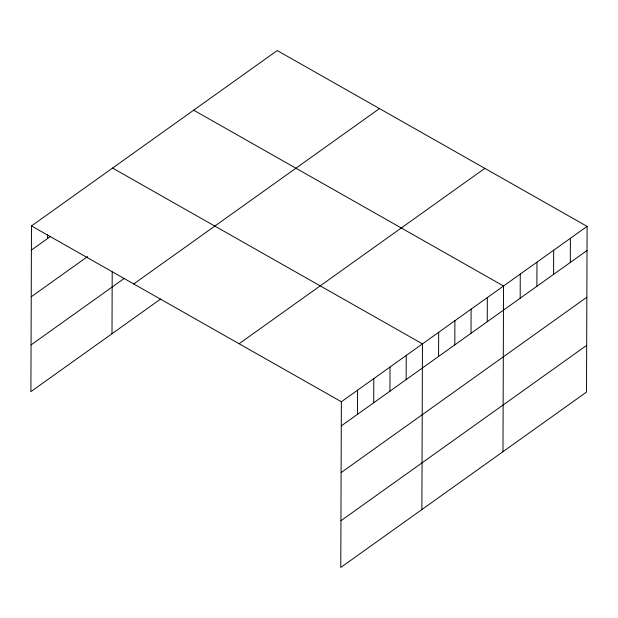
<?xml version="1.0" encoding="UTF-8"?>
<svg xmlns="http://www.w3.org/2000/svg" width="618" height="618" viewBox="0 0 618 618"><rect width="100%" height="100%" fill="white"/><g stroke="black" fill="none" stroke-linecap="round" stroke-linejoin="round"><path stroke-width="0.93" d="M587.1 226.381L341.36 401.754L340.781 567.44L586.521 392.059L587.1 226.381L277.219 50.56L31.479 225.941L30.9 391.619L160.649 299.019M47.609 238.509L47.625 234.794M111.997 333.751L112.206 271.943M357.498 414.323L357.583 390.182M373.712 402.751L373.797 378.602M389.935 391.171L390.02 367.03M406.15 379.599L406.235 355.458M421.878 509.564L422.457 343.878L112.569 168.065M438.587 356.447L438.672 332.306M454.809 344.875L454.894 320.734M471.024 333.295L471.109 309.154M487.247 321.723L487.332 297.582M502.975 451.688L503.546 286.003L193.666 110.189M520.178 298.224L520.263 274.083M536.887 286.296L536.972 262.156M553.597 274.369L553.682 250.228M570.306 262.449L570.391 238.301M31.394 250.081L50.699 236.3M31.232 296.787L87.609 256.555M31.062 344.914L124.512 278.224M133.743 283.956L379.475 108.583M239.104 343.732L484.836 168.359M341.275 425.895L587.015 250.522M341.113 472.608L586.853 297.227M340.951 520.727L586.683 345.354M31.479 225.941L341.36 401.754"/></g></svg>
